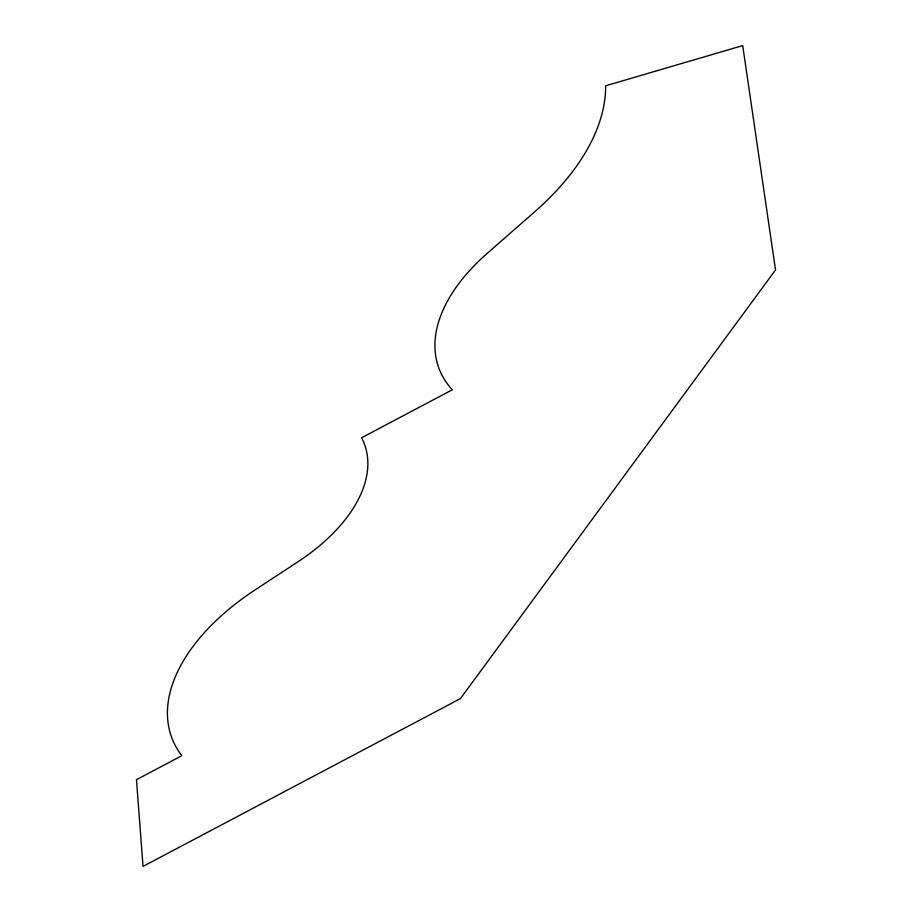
<?xml version="1.0" encoding="UTF-8"?>
<svg xmlns="http://www.w3.org/2000/svg" width="912" height="912" viewBox="0 0 912 912"><rect width="100%" height="100%" fill="white"/><g stroke="black" fill="none" stroke-linecap="round" stroke-linejoin="round"><path stroke-width="1.37" d="M775.531 269.941L460.4 698.615L143.036 866.4L136.469 779.692L181.807 755.729A207.058 118.172 -20.3 0 1 255.28 589.768L297.871 561.838A164.981 94.153 -20.3 0 0 361.619 437.737L452.295 389.8A191.338 109.201 -20.3 0 1 486.928 253.639L534.899 211.595A260.205 148.496 -20.3 0 0 605.625 85.808L742.699 45.6L775.531 269.941"/></g></svg>
